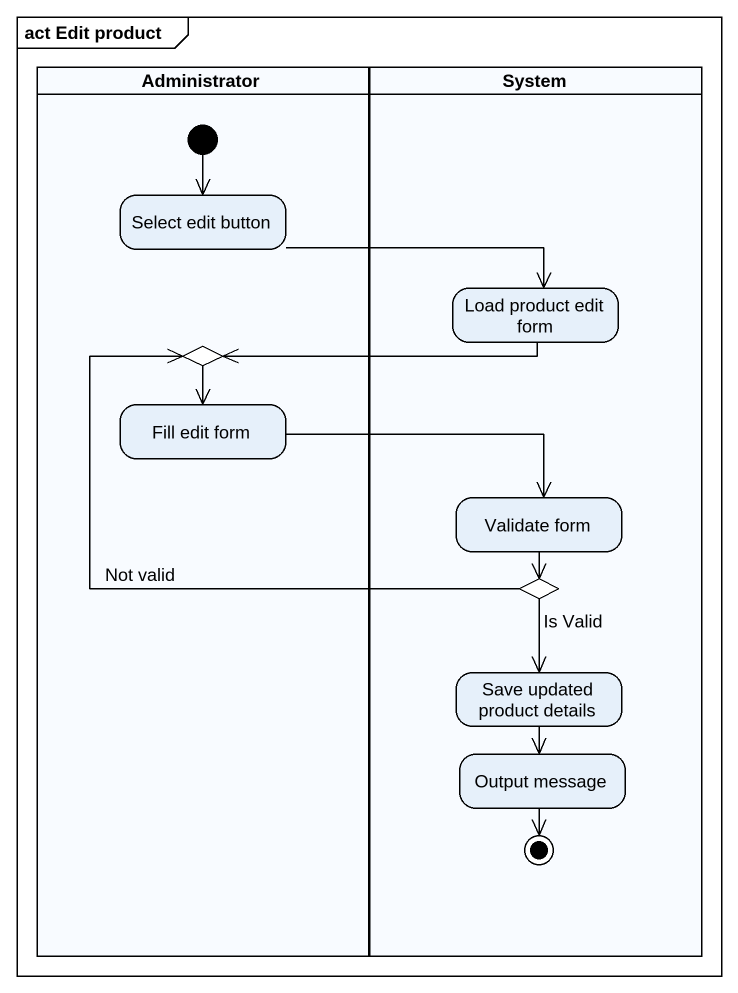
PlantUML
@startuml
mainframe act Edit product
hide empty description
state Administrator <<partition>> {
  state "Select edit button" as Select_edit_button
  state choice1 <<choice>>
  state "Fill edit form" as Fill_edit_form
  [*] --> Select_edit_button
}
state System <<partition>> {
  state "Load product edit form" as Load_product_edit_form
  state "Validate form" as Validate_form
  state choice2 <<choice>>
  state "Save updated product details" as Save_updated_product_details
  state "Output message" as Output_message
  Output_message --> [*]
}
Select_edit_button -right-> Load_product_edit_form
choice1 --> Fill_edit_form
Load_product_edit_form -left-> choice1
Fill_edit_form -right-> Validate_form
Validate_form --> choice2
choice2 -up-> choice1 : Not valid
choice2 --> Save_updated_product_details : Is Valid
Save_updated_product_details --> Output_message
@enduml
